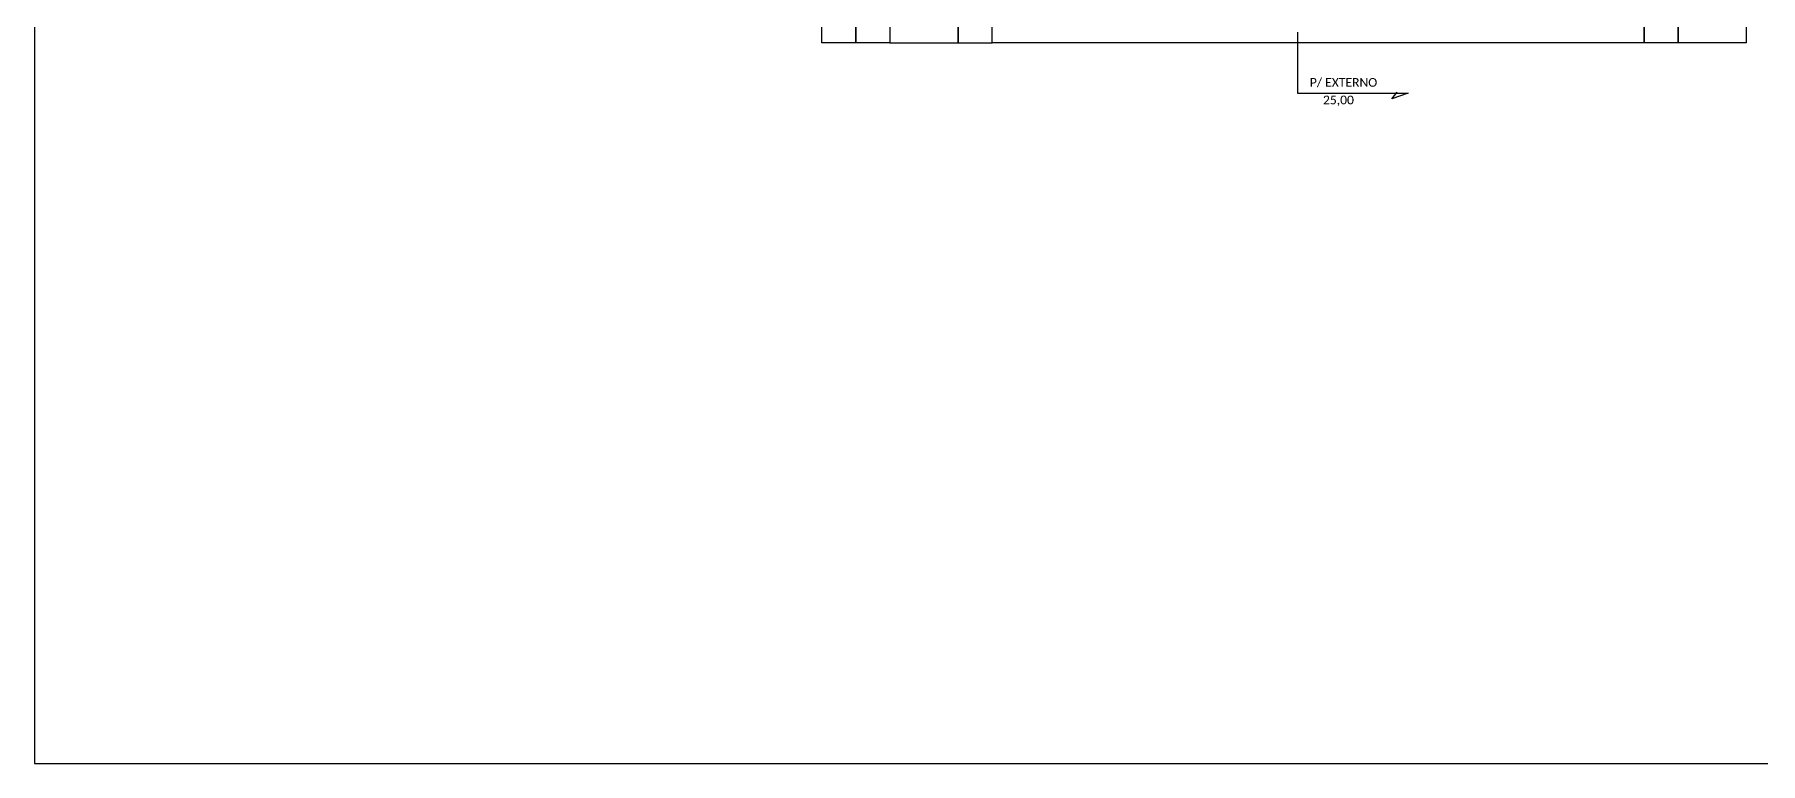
# Model space of a CAD drawing. Header units: metres. Extents: x -1286 to 424, y -500 to 94.
# Drawn here: x -417.1 to 52.7, y -499.8 to -301.2 of the extents above; entities that cross this region are included whole.
import ezdxf

# ---------------------------------------------------------------- set-up
doc = ezdxf.new("R2010")
doc.units = ezdxf.units.M
doc.styles.add('WMF-Calibri0', font='calibri.ttf')

msp = doc.modelspace()

# ---------------------------------------------------------------- linework, layer by layer
for points in [[(-417.13, -499.81), (423.87, -499.81), (423.87, 94.19), (-417.13, 94.19)], [(-202.77, -277.25), (-193.52, -277.25), (-193.52, -303.45), (-202.77, -303.45)], [(-193.52, -277.25), (-184.26, -277.25), (-184.26, -303.45), (-193.52, -303.45)], [(-165.74, -277.25), (-184.26, -277.25), (-184.26, -303.45), (-165.74, -303.45)], [(-156.48, -277.25), (-165.74, -277.25), (-165.74, -303.45), (-156.48, -303.45)], [(-156.48, -277.25), (21.03, -277.25), (21.03, -303.45), (-156.48, -303.45)], [(21.03, -277.25), (30.29, -277.25), (30.29, -303.45), (21.03, -303.45)], [(30.29, -277.25), (48.8, -277.25), (48.8, -303.45), (30.29, -303.45)]]:
    msp.add_lwpolyline(points, close=True)
at = {"color": 1}
for points in [[(-73.34, -300.57), (-73.34, -317.17), (-43.2, -317.17)], [(-47.61, -318.76), (-46.21, -316.93)], [(-43.2, -317.17), (-47.61, -318.76)]]:
    msp.add_lwpolyline(points, dxfattribs=at)

# ---------------------------------------------------------------- texts
at = {"color": 7, "style": 'WMF-Calibri0'}
for s, p in [('P/ EXTERNO', (-69.97, -315.43)), ('25,00', (-66.39, -320.22))]:
    msp.add_text(s, height=2.373, dxfattribs=at).set_placement(p)

doc.saveas('drawing.dxf')
